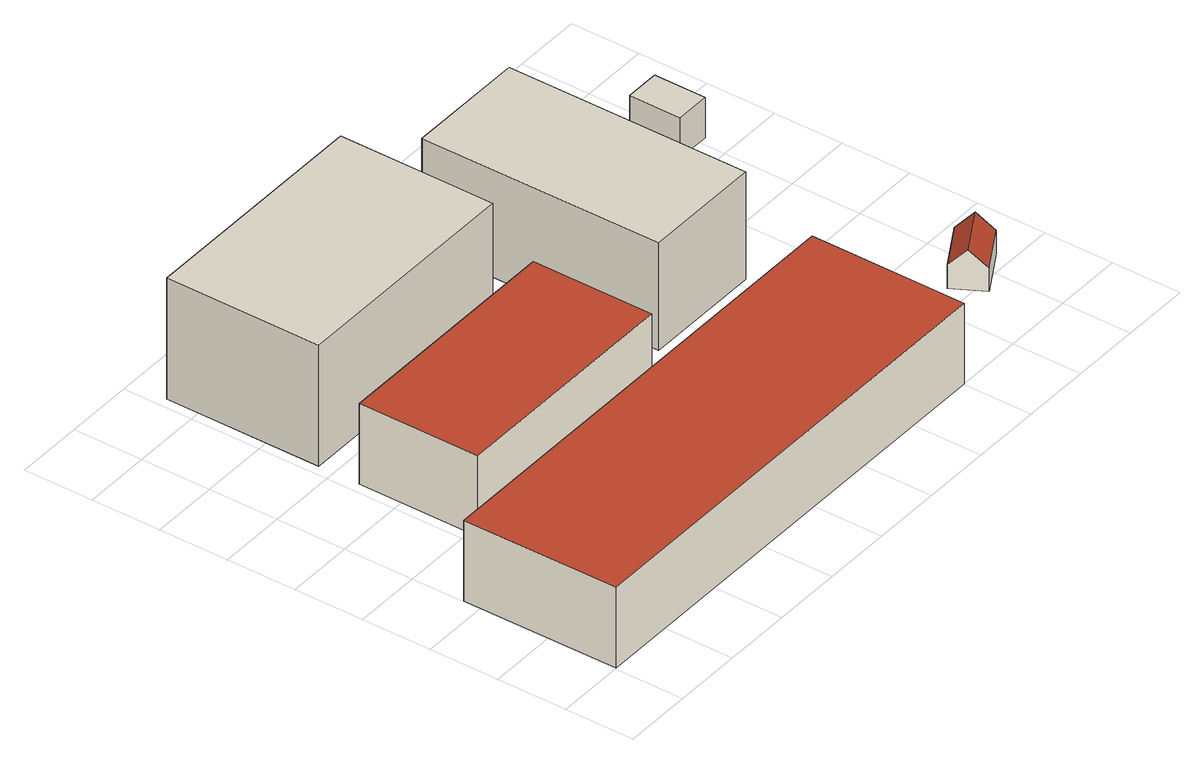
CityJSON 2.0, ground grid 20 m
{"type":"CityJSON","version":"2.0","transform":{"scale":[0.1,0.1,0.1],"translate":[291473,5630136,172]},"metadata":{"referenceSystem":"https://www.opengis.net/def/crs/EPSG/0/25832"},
"CityObjects":{
"building1":{"type":"Building","attributes":{"name":"BSO_Office_lod20","function":"1120","yearOfConstruction":1985,"measuredHeight":24,"storeysAboveGround":6,"storeyHeightsAboveGround":4},"geometry":[{"type":"Solid","lod":"2","boundaries":[[[[0,1,2,3]],[[4,5,6,7]],[[6,5,1,0]],[[2,4,7,3]],[[1,5,4,2]],[[7,6,0,3]]]],"semantics":{"surfaces":[{"type":"GroundSurface"},{"type":"RoofSurface"},{"type":"WallSurface"}],"values":[[0,1,2,2,2,2]]}}]},
"building2":{"type":"Building","attributes":{"name":"BSO_Office_lod21","function":"1120","yearOfConstruction":1985,"measuredHeight":24,"storeysAboveGround":6,"storeyHeightsAboveGround":4},"geometry":[{"type":"Solid","lod":"2","boundaries":[[[[8,9,10,11]],[[12,13,14,15]],[[14,13,9,8]],[[10,12,15,11]],[[9,13,12,10]],[[15,14,8,11]]]],"semantics":{"surfaces":[{"type":"GroundSurface"},{"type":"RoofSurface"},{"type":"WallSurface"}],"values":[[0,1,2,2,2,2]]}}]},
"building3":{"type":"Building","attributes":{"name":"BSO_Office_lod10","function":"1120","yearOfConstruction":1985,"measuredHeight":36,"storeysAboveGround":9,"storeyHeightsAboveGround":4},"geometry":[{"type":"Solid","lod":"1","boundaries":[[[[16,17,18,19]],[[20,21,22,23]],[[22,21,17,16]],[[18,20,23,19]],[[17,21,20,18]],[[23,22,16,19]]]]}]},
"building4":{"type":"Building","attributes":{"name":"BSO_Office_lod11","function":"1120","yearOfConstruction":1985,"measuredHeight":32,"storeysAboveGround":8,"storeyHeightsAboveGround":4},"geometry":[{"type":"Solid","lod":"1","boundaries":[[[[24,25,26,27]],[[28,29,30,31]],[[30,29,25,24]],[[26,28,31,27]],[[25,29,28,26]],[[31,30,24,27]]]]}]},
"building5":{"type":"Building","attributes":{"name":"BSO_Residential_lod20","function":"1000","yearOfConstruction":1950,"measuredHeight":12,"storeysAboveGround":2,"storeyHeightsAboveGround":4},"geometry":[{"type":"Solid","lod":"2","boundaries":[[[[32,33,34,35]],[[36,37,38,39]],[[38,37,40,41]],[[40,37,36,33,32]],[[34,39,38,41,35]],[[33,36,39,34]],[[41,40,32,35]]]],"semantics":{"surfaces":[{"type":"GroundSurface"},{"type":"RoofSurface"},{"type":"WallSurface"}],"values":[[0,1,1,2,2,2,2]]}}]},
"building6":{"type":"Building","attributes":{"name":"BSO_Residential_lod10","function":"1000","yearOfConstruction":1950,"measuredHeight":12,"storeysAboveGround":2,"storeyHeightsAboveGround":4},"geometry":[{"type":"Solid","lod":"1","boundaries":[[[[42,43,44,45]],[[46,47,48,49]],[[48,47,43,42]],[[44,46,49,45]],[[43,47,46,44]],[[49,48,42,45]]]]}]}
},
"vertices":[
[5,450,0],[1405,450,0],[1405,0,0],[5,0,0],[1405,0,240],[1405,450,240],[5,450,240],[5,0,240],
[230,925,0],[930,925,0],[930,575,0],[230,575,0],[930,575,240],[930,925,240],[230,925,240],[230,575,240],
[230,1495,0],[930,1495,0],[930,1045,0],[230,1045,0],[930,1045,360],[930,1495,360],[230,1495,360],[230,1045,360],
[1080,1365,0],[1430,1365,0],[1430,665,0],[1080,665,0],[1430,665,320],[1430,1365,320],[1080,1365,320],[1080,665,320],
[1735,169,0],[1685,256,0],[1815,331,0],[1865,244,0],[1685,256,70],[1710,212,120],[1840,288,120],[1815,331,70],[1735,169,70],[1865,244,70],
[1725,1225,0],[1825,1225,0],[1825,1075,0],[1725,1075,0],[1825,1075,120],[1825,1225,120],[1725,1225,120],[1725,1075,120]
]}
